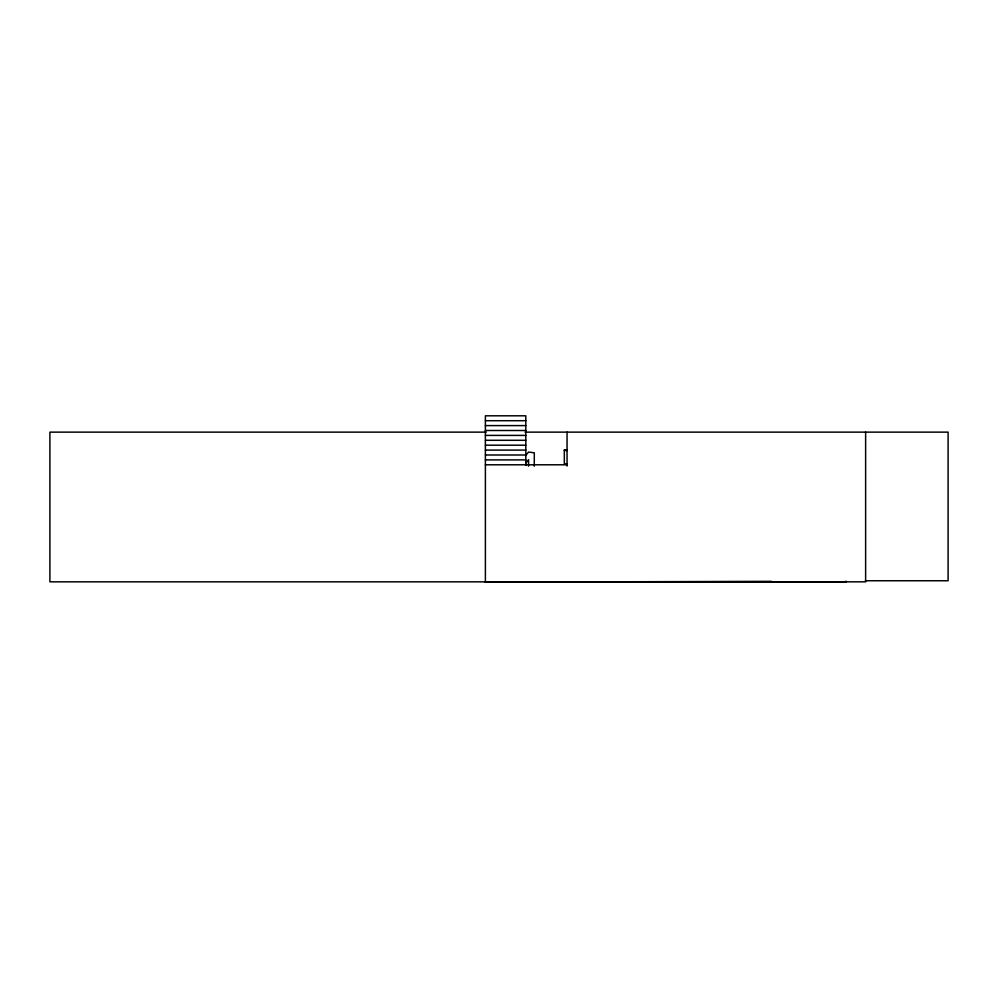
<?xml version="1.0" encoding="UTF-8"?>
<svg xmlns="http://www.w3.org/2000/svg" width="998" height="998" viewBox="0 0 998 998"><rect width="100%" height="100%" fill="white"/><g stroke="black" fill="none" stroke-linecap="round" stroke-linejoin="round"><path stroke-width="1.5" d="M525.622 455.587L528.553 452.057L534.304 452.805L534.267 466.153M525.884 462.947L528.553 459.729L528.553 466.153M525.809 465.442L525.809 415.804L485.39 415.804L485.39 582.196L771.317 581.335M485.39 420.707L525.809 420.707M485.39 425.597L525.809 425.597M485.39 430.5L525.809 430.5M486.163 432.134L49.9 432.134L49.9 581.834L865.628 581.834L865.628 432.134M525.048 432.134L948.1 432.134L948.1 580.749L865.453 580.749M485.39 435.402L525.809 435.402M485.39 440.293L525.809 440.293M485.39 445.195L525.809 445.195M567.051 449.736L564.319 449.736L564.319 463.833L567.051 463.833M485.39 450.098L525.809 450.098M564.319 450.447L567.051 450.51M485.39 455.001L525.809 455.001M485.39 459.891L525.809 459.891M485.39 464.794L567.051 464.794M485.39 582.196L846.03 581.834L846.03 581.11L846.055 581.834M567.051 432.134L567.051 466.029"/></g></svg>
